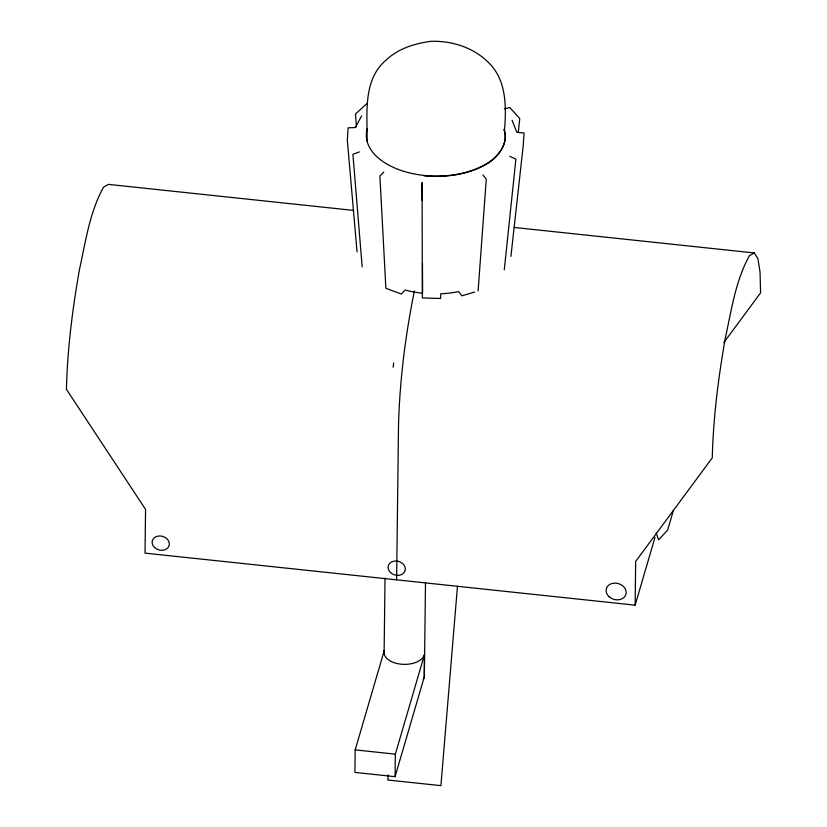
<?xml version="1.0" encoding="UTF-8"?>
<svg xmlns="http://www.w3.org/2000/svg" width="827" height="827" viewBox="0 0 827 827"><rect width="100%" height="100%" fill="white"/><g stroke="black" fill="none" stroke-linecap="round" stroke-linejoin="round"><path stroke-width="1.24" d="M355.176 749.882L354.907 772.418L395.068 776.677L424.189 677.23L424.468 654.695A20.365 11.795 0.7 0 1 400.981 664.174A20.365 11.795 0.7 0 1 384.297 650.436L355.176 749.882L395.347 754.152L424.468 654.695M367.064 141.169C367.539 113.299 362.371 79.671 386.726 59.503C398.645 48.431 414.854 43.542 430.671 41.35C450.818 40.575 472 46.953 486.824 60.929C506.713 78.503 506.465 106.228 504.46 130.542A69.447 40.223 0.7 0 1 435.023 176.079A69.447 40.223 0.7 0 1 367.291 128.588M384.1 653.506L385.031 578.083M396.619 579.841L398.521 424.54C399.813 379.665 405.447 334.945 414.399 290.97M395.068 776.677L395.347 754.152M425.502 582.787L424.385 674.15A20.365 11.795 0.7 0 1 423.29 679.215M353.677 210.42L108.43 184.38L103.602 187.067C89.543 212.343 85.657 241.691 79.454 269.561C72.487 309.122 67.4 349.097 66.418 389.29L145.562 509.411L145.025 553.129L635.146 605.157L635.674 561.44L712.274 457.848C713.256 417.656 718.353 377.691 725.31 338.129C731.513 310.259 735.399 280.901 749.469 255.636L754.296 252.948L757.904 258.603L760.054 272.217L760.582 292.861L723.821 342.585M478.099 291.001L486.276 179.159L482.885 174.942M388.276 774.868L387.842 780.016L440.915 785.65L457.476 586.219M518.302 132.527L519.749 118.519L509.794 107.551L504.305 108.792M504.294 269.778L515.903 159.094L509.773 156.334M510.921 256.37L523.264 145.294L524.049 132.992L516.803 132.299L512.058 120.256M393.135 367.209L393.673 362.97M635.146 605.157L654.974 537.436M673.405 510.404L667.678 529.952L658.602 539.876L656.214 532.867M361.616 115.821L355.362 127.554L348.115 127.813L347.33 140.114L357.037 251.842M383.759 172.026L379.893 176.027L385.878 288.292L401.322 294.03L405.189 290.029A69.84 40.451 0.7 0 0 422.607 293.275L422.473 263.658M366.774 103.675L355.476 114.012L356.447 126.81M359.332 151.91L352.912 154.298L362.174 266.883M474.646 292.034L461.983 295.818L458.592 291.6A69.84 40.451 0.7 0 1 440.822 293.812L440.553 298.485L422.339 297.947L422.101 182.509L422.183 200.537M424.044 175.872C446.539 177.743 470.149 174.621 489.501 162.309C499.549 155.135 508.967 142.079 503.86 129.394M514.187 227.456L754.296 252.948M154.577 547.515A8.725 7.019 16.3 0 0 169.018 545.851A8.725 7.019 16.3 0 0 158.577 536.02A8.725 7.019 16.3 0 0 154.577 547.515M390.571 572.573A8.725 7.019 16.3 0 0 405.013 570.909A8.725 7.019 16.3 0 0 394.582 561.078A8.725 7.019 16.3 0 0 390.571 572.573M608.972 596.598A10.182 8.198 16.3 0 0 625.822 594.654A10.182 8.198 16.3 0 0 613.644 583.18A10.182 8.198 16.3 0 0 608.972 596.598"/></g></svg>
